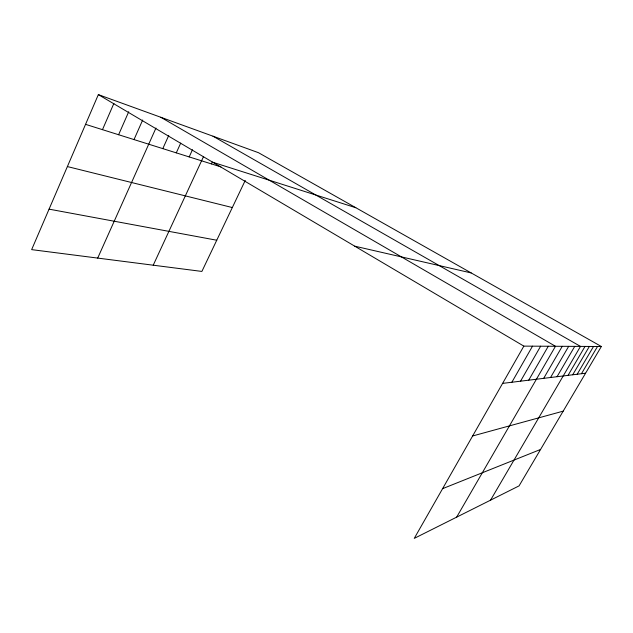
<?xml version="1.0" encoding="UTF-8"?>
<svg xmlns="http://www.w3.org/2000/svg" width="633" height="633" viewBox="0 0 633 633"><rect width="100%" height="100%" fill="white"/><g stroke="black" fill="none" stroke-linecap="round" stroke-linejoin="round"><path stroke-width="0.95" d="M601.35 346.504L523.847 346.124L414.251 538.382L519.052 485.891L601.35 346.504L258.462 152.688L98.344 94.618L31.65 249.631L201.887 271.43L245.248 180.413M102.475 129.662L113.893 103.401M118.608 134.734L128.705 111.772M134.006 139.577L142.694 120.001M97.696 258.09L155.963 128.04M162.8 148.62L168.742 135.47M176.275 152.862L180.722 143.098M189.188 156.913L192.487 149.728M153.226 265.203L203.604 156.414M211.406 163.9L212.237 162.111M511.86 382.253L532.511 346.172M520.548 381.185L540.637 346.211M528.713 380.18L548.273 346.251M456.646 517.153L555.473 346.283L160.79 117.263M543.676 378.344L562.254 346.314M550.544 377.505L568.671 346.346M557.048 376.706L574.74 346.378M490.551 500.165L580.493 346.409L212.973 136.19M568.062 375.353L585.019 346.425M572.715 374.783L589.355 346.449M577.177 374.238L593.517 346.473M581.466 373.707L597.512 346.488M442.602 488.66L540.566 449.454M472.629 435.979L563.188 411.149M502.61 383.384L585.588 373.209M49.065 209.151L216.755 240.224M354.741 246.174L471.189 272.934M67.383 166.566L232.327 207.545M85.55 124.345L220.917 166.89M212.767 162.254L355.809 207.719M98.344 94.618L523.847 346.124"/></g></svg>
